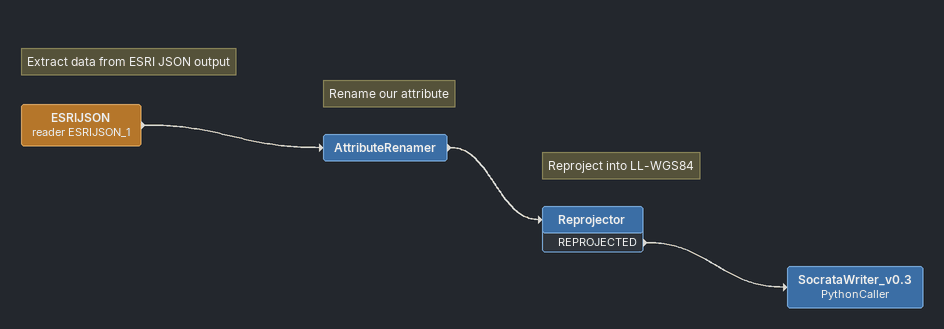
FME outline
Note: Extract data from ESRI JSON output
ESRIJSON (reader ESRIJSON_1)
    -> AttributeRenamer
Note: Rename our attribute
AttributeRenamer
    -> Reprojector
Note: Reproject into LL-WGS84
Reprojector
    REPROJECTED -> SocrataWriter_v0.3
SocrataWriter_v0.3: PythonCaller
